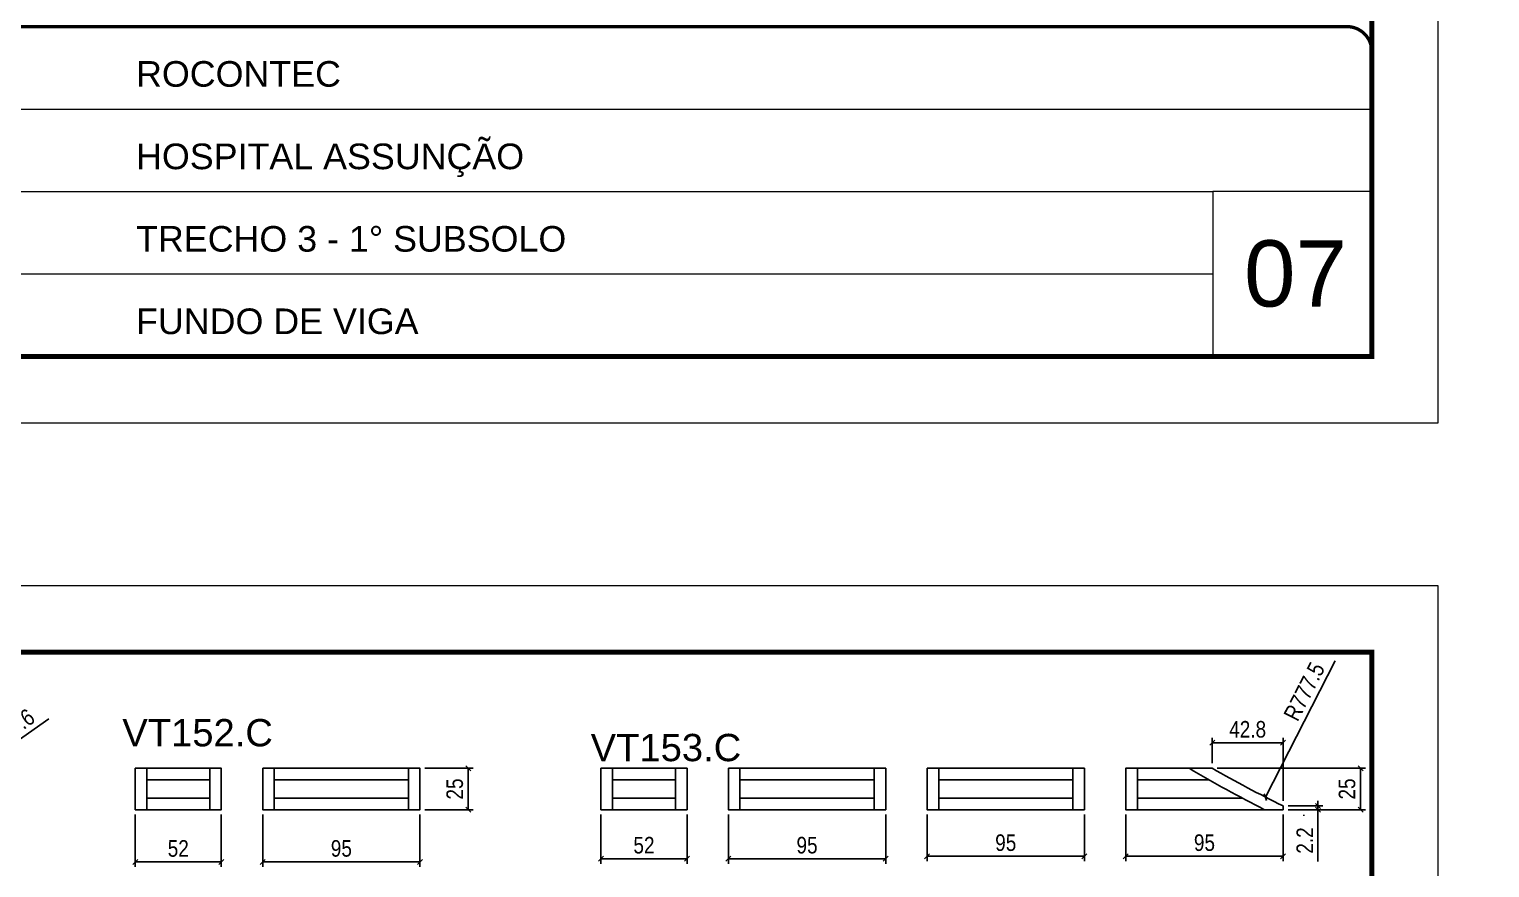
# Model space of a CAD drawing. Extents: x 2815 to 9069, y 548 to 5044.
# Drawn here: x 6633 to 7515, y 2576 to 3083 of the extents above; entities that cross this region are included whole.
import ezdxf

# ---------------------------------------------------------------- set-up
doc = ezdxf.new("R2010")
doc.units = 0
doc.linetypes.add('CONTINUO', pattern=[0])
doc.linetypes.add('DASHED', pattern=[0.75, 0.5, -0.25])
for name, color, linetype, lineweight in [('CARIMBO', 255, 'Continuous', 9), ('Escoras', 2, 'Continuous', 25), ('Folhas', 255, 'Continuous', 9), ('SARRAFO DE PRESSAO', 251, 'DASHED', 9)]:
    doc.layers.add(name, color=color, linetype=linetype, lineweight=lineweight)
for name, color, linetype in [('Cotas', 1, 'Continuous'), ('NOMENCLATURA', 7, 'Continuous'), ('Painéis', 200, 'Continuous'), ('SARR_2.2x7', 40, 'Continuous')]:
    doc.layers.add(name, color=color, linetype=linetype)
doc.styles.add('ARIAL', font='arial.ttf')
doc.styles.add('COTA TECNICA-50', font='techl___.ttf', dxfattribs={"height": 10})
doc.styles.get("Standard").update_dxf_attribs({"font": 'arial.ttf'})
doc.dimstyles.new('COTA PAINEL-50', dxfattribs={"dimtxt": 10, "dimasz": 3, "dimexe": 3, "dimexo": 3, "dimgap": 3, "dimtad": 1, "dimdec": 1, "dimzin": 12, "dimdsep": 46, "dimtxsty": 'COTA TECNICA-50', "dimblk1": 'OBLIQUE', "dimblk2": 'OBLIQUE', "dimsah": 1, "dimcen": 0.9, "dimclrd": 4, "dimclre": 4, "dimclrt": 240, "dimadec": 1, "dimazin": 3, "dimtfac": 1, "dimtdec": 1, "dimtmove": 0, "dimatfit": 3, "dimfxl": 1, "dimtolj": 1, "dimtzin": 12, "dimarcsym": 0})

# ---------------------------------------------------------------- blocks, each defined once
blk = doc.blocks.new('9999999999')
at = {"color": 30, "linetype": 'CONTINUO'}
for p, q in [((98564.56, 34379.64), (99583.98, 34379.64)), ((98564.56, 34329.83), (99487.98, 34329.83)), ((99583.98, 34329.83), (99487.98, 34329.83)), ((99487.98, 34329.83), (99487.98, 34230.21)), ((98564.56, 34280.02), (99487.98, 34280.02))]:
    blk.add_line(p, q, dxfattribs=at)
at = {"color": 30, "linetype": 'CONTINUO', "const_width": 2}
blk.add_lwpolyline([(99583.98, 34230.21), (99583.98, 34414.45, 0.414214), (99568.98, 34429.45), (98228.98, 34429.45, 0.414214), (98213.98, 34414.45), (98213.98, 34245.21, 0.414214), (98228.98, 34230.21), (99583.98, 34230.21)], format="xyb", dxfattribs=at)
at = {"layer": 'Folhas'}
blk.add_lwpolyline([(98138.98, 34190.21), (99623.98, 34190.21), (99623.98, 35240.21), (98138.98, 35240.21)], close=True, dxfattribs=at)
at = {"layer": 'Folhas', "color": 30, "const_width": 3}
blk.add_lwpolyline([(98213.98, 34230.21), (99583.98, 34230.21), (99583.98, 35200.21), (98213.98, 35200.21)], close=True, dxfattribs=at)
at = {"color": 7, "linetype": 'Continuous', "ltscale": 5, "style": 'ARIAL'}
for s, height, p in [('ROCONTEC', 15.483, (98837.68, 34393.13)), ('HOSPITAL ASSUNÇÃO', 15.4829, (98837.68, 34343.32)), ('TRECHO 3 - 1° SUBSOLO', 15.4829, (98837.68, 34293.51)), ('FUNDO DE VIGA', 15.4829, (98837.68, 34243.7))]:
    blk.add_text(s, height=height, dxfattribs=at).set_placement(p)
blk = doc.blocks.new('_Oblique')
at = {"color": 0, "linetype": 'ByBlock', "lineweight": -2}
blk.add_line((-0.5, -0.5), (0.5, 0.5), dxfattribs=at)
blk = doc.blocks.new('*D242')
at = {"layer": 'Cotas', "color": 4, "linetype": 'ByBlock', "lineweight": -2, "transparency": 16777216}
for p, q in [((6697.17, 2608.18), (6697.17, 2576.59)), ((6749.17, 2608.18), (6749.17, 2576.59)), ((6697.17, 2579.59), (6749.17, 2579.59))]:
    blk.add_line(p, q, dxfattribs=at)
at = {"layer": 'Defpoints', "color": 0, "linetype": 'ByBlock', "transparency": 16777216}
for p in [(6697.17, 2611.18), (6749.17, 2611.18), (6749.17, 2579.59)]:
    blk.add_point(p, dxfattribs=at)
at = {"layer": 'Cotas', "color": 4, "linetype": 'ByBlock', "lineweight": -2, "transparency": 16777216, "xscale": 3, "yscale": 3, "zscale": 3, "rotation": 180}
blk.add_blockref('_Oblique', (6697.17, 2579.59), dxfattribs=at)
at = {"layer": 'Cotas', "color": 4, "linetype": 'ByBlock', "lineweight": -2, "transparency": 16777216, "xscale": 3, "yscale": 3, "zscale": 3}
blk.add_blockref('_Oblique', (6749.17, 2579.59), dxfattribs=at)
at = {"layer": 'Cotas', "color": 240, "linetype": 'ByBlock', "transparency": 16777216, "insert": (6723.17, 2587.7), "char_height": 10, "attachment_point": 5, "style": 'COTA TECNICA-50'}
blk.add_mtext('\\A1;52', dxfattribs=at)
blk = doc.blocks.new('*D243')
at = {"layer": 'Cotas', "color": 4, "linetype": 'ByBlock', "lineweight": -2, "transparency": 16777216}
for p, q in [((6774.17, 2608.18), (6774.17, 2576.59)), ((6869.17, 2608.18), (6869.17, 2576.59)), ((6774.17, 2579.59), (6869.17, 2579.59))]:
    blk.add_line(p, q, dxfattribs=at)
at = {"layer": 'Defpoints', "color": 0, "linetype": 'ByBlock', "transparency": 16777216}
for p in [(6774.17, 2611.18), (6869.17, 2611.18), (6869.17, 2579.59)]:
    blk.add_point(p, dxfattribs=at)
at = {"layer": 'Cotas', "color": 4, "linetype": 'ByBlock', "lineweight": -2, "transparency": 16777216, "xscale": 3, "yscale": 3, "zscale": 3, "rotation": 180}
blk.add_blockref('_Oblique', (6774.17, 2579.59), dxfattribs=at)
at = {"layer": 'Cotas', "color": 4, "linetype": 'ByBlock', "lineweight": -2, "transparency": 16777216, "xscale": 3, "yscale": 3, "zscale": 3}
blk.add_blockref('_Oblique', (6869.17, 2579.59), dxfattribs=at)
at = {"layer": 'Cotas', "color": 240, "linetype": 'ByBlock', "transparency": 16777216, "insert": (6821.67, 2587.73), "char_height": 10, "attachment_point": 5, "style": 'COTA TECNICA-50'}
blk.add_mtext('\\A1;95', dxfattribs=at)
blk = doc.blocks.new('*D244')
at = {"layer": 'Cotas', "color": 4, "linetype": 'ByBlock', "lineweight": -2, "transparency": 16777216}
for p, q in [((6872.17, 2636.18), (6901.31, 2636.18)), ((6898.31, 2611.18), (6898.31, 2636.18)), ((6872.17, 2611.18), (6901.31, 2611.18))]:
    blk.add_line(p, q, dxfattribs=at)
at = {"layer": 'Defpoints', "color": 0, "linetype": 'ByBlock', "transparency": 16777216}
for p in [(6869.17, 2636.18), (6898.31, 2636.18), (6869.17, 2611.18)]:
    blk.add_point(p, dxfattribs=at)
at = {"layer": 'Cotas', "color": 4, "linetype": 'ByBlock', "lineweight": -2, "transparency": 16777216, "xscale": 3, "yscale": 3, "zscale": 3}
for p, rotation in [((6898.31, 2636.18), 90), ((6898.31, 2611.18), 270)]:
    blk.add_blockref('_Oblique', p, dxfattribs=dict(at, rotation=rotation))
at = {"layer": 'Cotas', "color": 240, "linetype": 'ByBlock', "transparency": 16777216, "insert": (6890.2, 2623.68), "char_height": 10, "attachment_point": 5, "rotation": 90, "style": 'COTA TECNICA-50'}
blk.add_mtext('\\A1;25', dxfattribs=at)
blk = doc.blocks.new('*D245')
at = {"layer": 'Cotas', "color": 4, "linetype": 'ByBlock', "lineweight": -2, "transparency": 16777216}
for p, q in [((6978.43, 2608.18), (6978.43, 2578.55)), ((7030.43, 2608.18), (7030.43, 2578.55)), ((6978.43, 2581.55), (7030.43, 2581.55))]:
    blk.add_line(p, q, dxfattribs=at)
at = {"layer": 'Defpoints', "color": 0, "linetype": 'ByBlock', "transparency": 16777216}
for p in [(6978.43, 2611.18), (7030.43, 2611.18), (7030.43, 2581.55)]:
    blk.add_point(p, dxfattribs=at)
at = {"layer": 'Cotas', "color": 4, "linetype": 'ByBlock', "lineweight": -2, "transparency": 16777216, "xscale": 3, "yscale": 3, "zscale": 3, "rotation": 180}
blk.add_blockref('_Oblique', (6978.43, 2581.55), dxfattribs=at)
at = {"layer": 'Cotas', "color": 4, "linetype": 'ByBlock', "lineweight": -2, "transparency": 16777216, "xscale": 3, "yscale": 3, "zscale": 3}
blk.add_blockref('_Oblique', (7030.43, 2581.55), dxfattribs=at)
at = {"layer": 'Cotas', "color": 240, "linetype": 'ByBlock', "transparency": 16777216, "insert": (7004.43, 2589.66), "char_height": 10, "attachment_point": 5, "style": 'COTA TECNICA-50'}
blk.add_mtext('\\A1;52', dxfattribs=at)
blk = doc.blocks.new('*D246')
at = {"layer": 'Cotas', "color": 4, "linetype": 'ByBlock', "lineweight": -2, "transparency": 16777216}
for p, q in [((7055.43, 2608.18), (7055.43, 2578.55)), ((7150.43, 2608.18), (7150.43, 2578.55)), ((7055.43, 2581.55), (7150.43, 2581.55))]:
    blk.add_line(p, q, dxfattribs=at)
at = {"layer": 'Defpoints', "color": 0, "linetype": 'ByBlock', "transparency": 16777216}
for p in [(7055.43, 2611.18), (7150.43, 2611.18), (7150.43, 2581.55)]:
    blk.add_point(p, dxfattribs=at)
at = {"layer": 'Cotas', "color": 4, "linetype": 'ByBlock', "lineweight": -2, "transparency": 16777216, "xscale": 3, "yscale": 3, "zscale": 3, "rotation": 180}
blk.add_blockref('_Oblique', (7055.43, 2581.55), dxfattribs=at)
at = {"layer": 'Cotas', "color": 4, "linetype": 'ByBlock', "lineweight": -2, "transparency": 16777216, "xscale": 3, "yscale": 3, "zscale": 3}
blk.add_blockref('_Oblique', (7150.43, 2581.55), dxfattribs=at)
at = {"layer": 'Cotas', "color": 240, "linetype": 'ByBlock', "transparency": 16777216, "insert": (7102.93, 2589.69), "char_height": 10, "attachment_point": 5, "style": 'COTA TECNICA-50'}
blk.add_mtext('\\A1;95', dxfattribs=at)
blk = doc.blocks.new('*D247')
at = {"layer": 'Cotas', "color": 4, "linetype": 'ByBlock', "lineweight": -2, "transparency": 16777216}
for p, q in [((7175.43, 2608.18), (7175.43, 2580.05)), ((7270.43, 2608.18), (7270.43, 2580.05)), ((7175.43, 2583.05), (7270.43, 2583.05))]:
    blk.add_line(p, q, dxfattribs=at)
at = {"layer": 'Defpoints', "color": 0, "linetype": 'ByBlock', "transparency": 16777216}
for p in [(7175.43, 2611.18), (7270.43, 2611.18), (7270.43, 2583.05)]:
    blk.add_point(p, dxfattribs=at)
at = {"layer": 'Cotas', "color": 4, "linetype": 'ByBlock', "lineweight": -2, "transparency": 16777216, "xscale": 3, "yscale": 3, "zscale": 3, "rotation": 180}
blk.add_blockref('_Oblique', (7175.43, 2583.05), dxfattribs=at)
at = {"layer": 'Cotas', "color": 4, "linetype": 'ByBlock', "lineweight": -2, "transparency": 16777216, "xscale": 3, "yscale": 3, "zscale": 3}
blk.add_blockref('_Oblique', (7270.43, 2583.05), dxfattribs=at)
at = {"layer": 'Cotas', "color": 240, "linetype": 'ByBlock', "transparency": 16777216, "insert": (7222.93, 2591.19), "char_height": 10, "attachment_point": 5, "style": 'COTA TECNICA-50'}
blk.add_mtext('\\A1;95', dxfattribs=at)
blk = doc.blocks.new('*D248')
at = {"layer": 'Cotas', "color": 4, "linetype": 'ByBlock', "lineweight": -2, "transparency": 16777216}
for p, q in [((7295.43, 2608.18), (7295.43, 2580.05)), ((7390.43, 2608.18), (7390.43, 2580.05)), ((7295.43, 2583.05), (7390.43, 2583.05))]:
    blk.add_line(p, q, dxfattribs=at)
at = {"layer": 'Defpoints', "color": 0, "linetype": 'ByBlock', "transparency": 16777216}
for p in [(7295.43, 2611.18), (7390.43, 2611.18), (7390.43, 2583.05)]:
    blk.add_point(p, dxfattribs=at)
at = {"layer": 'Cotas', "color": 4, "linetype": 'ByBlock', "lineweight": -2, "transparency": 16777216, "xscale": 3, "yscale": 3, "zscale": 3, "rotation": 180}
blk.add_blockref('_Oblique', (7295.43, 2583.05), dxfattribs=at)
at = {"layer": 'Cotas', "color": 4, "linetype": 'ByBlock', "lineweight": -2, "transparency": 16777216, "xscale": 3, "yscale": 3, "zscale": 3}
blk.add_blockref('_Oblique', (7390.43, 2583.05), dxfattribs=at)
at = {"layer": 'Cotas', "color": 240, "linetype": 'ByBlock', "transparency": 16777216, "insert": (7342.93, 2591.19), "char_height": 10, "attachment_point": 5, "style": 'COTA TECNICA-50'}
blk.add_mtext('\\A1;95', dxfattribs=at)
blk = doc.blocks.new('*D249')
at = {"layer": 'Cotas', "color": 4, "linetype": 'ByBlock', "lineweight": -2, "transparency": 16777216}
for p, q in [((7393.43, 2613.43), (7414.5, 2613.43)), ((7393.43, 2611.18), (7414.5, 2611.18)), ((7411.5, 2613.43), (7411.5, 2616.43)), ((7411.5, 2613.43), (7411.5, 2611.18)), ((7411.5, 2611.18), (7411.5, 2579.96))]:
    blk.add_line(p, q, dxfattribs=at)
at = {"layer": 'Defpoints', "color": 0, "linetype": 'ByBlock', "transparency": 16777216}
for p in [(7390.43, 2613.43), (7390.43, 2611.18), (7411.5, 2611.18)]:
    blk.add_point(p, dxfattribs=at)
at = {"layer": 'Cotas', "color": 4, "linetype": 'ByBlock', "lineweight": -2, "transparency": 16777216, "xscale": 3, "yscale": 3, "zscale": 3}
for p, rotation in [((7411.5, 2613.43), 270), ((7411.5, 2611.18), 90)]:
    blk.add_blockref('_Oblique', p, dxfattribs=dict(at, rotation=rotation))
at = {"layer": 'Cotas', "color": 240, "linetype": 'ByBlock', "transparency": 16777216, "insert": (7403.5, 2592.57), "char_height": 10, "attachment_point": 5, "rotation": 90, "style": 'COTA TECNICA-50'}
blk.add_mtext('\\A1;2.2', dxfattribs=at)
blk = doc.blocks.new('*D250')
at = {"layer": 'Cotas', "color": 4, "linetype": 'ByBlock', "lineweight": -2, "transparency": 16777216}
for p, q in [((7350.64, 2636.18), (7440.19, 2636.18)), ((7437.19, 2611.18), (7437.19, 2636.18)), ((7393.43, 2611.18), (7440.19, 2611.18))]:
    blk.add_line(p, q, dxfattribs=at)
at = {"layer": 'Defpoints', "color": 0, "linetype": 'ByBlock', "transparency": 16777216}
for p in [(7347.64, 2636.18), (7437.19, 2636.18), (7390.43, 2611.18)]:
    blk.add_point(p, dxfattribs=at)
at = {"layer": 'Cotas', "color": 4, "linetype": 'ByBlock', "lineweight": -2, "transparency": 16777216, "xscale": 3, "yscale": 3, "zscale": 3}
for p, rotation in [((7437.19, 2636.18), 90), ((7437.19, 2611.18), 270)]:
    blk.add_blockref('_Oblique', p, dxfattribs=dict(at, rotation=rotation))
at = {"layer": 'Cotas', "color": 240, "linetype": 'ByBlock', "transparency": 16777216, "insert": (7429.08, 2623.68), "char_height": 10, "attachment_point": 5, "rotation": 90, "style": 'COTA TECNICA-50'}
blk.add_mtext('\\A1;25', dxfattribs=at)
blk = doc.blocks.new('*D81')
at = {"layer": 'Cotas', "color": 4, "linetype": 'ByBlock', "lineweight": -2, "transparency": 16777216}
for p, q in [((7347.64, 2639.18), (7347.64, 2654.57)), ((7347.64, 2651.57), (7390.43, 2651.57)), ((7390.43, 2616.43), (7390.43, 2654.57))]:
    blk.add_line(p, q, dxfattribs=at)
at = {"layer": 'Defpoints', "color": 0, "linetype": 'ByBlock', "transparency": 16777216}
for p in [(7390.43, 2651.57), (7347.64, 2636.18), (7390.43, 2613.43)]:
    blk.add_point(p, dxfattribs=at)
at = {"layer": 'Cotas', "color": 4, "linetype": 'ByBlock', "lineweight": -2, "transparency": 16777216, "xscale": 3, "yscale": 3, "zscale": 3, "rotation": 180}
blk.add_blockref('_Oblique', (7347.64, 2651.57), dxfattribs=at)
at = {"layer": 'Cotas', "color": 4, "linetype": 'ByBlock', "lineweight": -2, "transparency": 16777216, "xscale": 3, "yscale": 3, "zscale": 3}
blk.add_blockref('_Oblique', (7390.43, 2651.57), dxfattribs=at)
at = {"layer": 'Cotas', "color": 240, "linetype": 'ByBlock', "transparency": 16777216, "insert": (7369.03, 2659.67), "char_height": 10, "attachment_point": 5, "style": 'COTA TECNICA-50'}
blk.add_mtext('\\A1;42.8', dxfattribs=at)
blk = doc.blocks.new('*D336')
at = {"layer": 'Defpoints', "color": 0, "linetype": 'ByBlock', "transparency": 16777216}
for p in [(7038.71, 2951.87), (6324.94, 2623.67)]:
    blk.add_point(p, dxfattribs=at)
at = {"layer": 'Escoras', "color": 4, "linetype": 'ByBlock', "lineweight": -2, "transparency": 16777216}
blk.add_line((6413.82, 2664.54), (6324.94, 2623.67), dxfattribs=at)
at = {"layer": 'Escoras', "color": 4, "linetype": 'ByBlock', "lineweight": -2, "transparency": 16777216, "xscale": 3, "yscale": 3, "zscale": 3, "rotation": 204.6931999896634}
blk.add_blockref('_Oblique', (6324.94, 2623.67), dxfattribs=at)
at = {"layer": 'Escoras', "color": 240, "linetype": 'ByBlock', "transparency": 16777216, "insert": (6387.35, 2661.32), "char_height": 10, "attachment_point": 5, "rotation": 24.6932, "style": 'COTA TECNICA-50'}
blk.add_mtext('\\A1;R785.6', dxfattribs=at)
blk = doc.blocks.new('*D337')
at = {"layer": 'Defpoints', "color": 0, "linetype": 'ByBlock', "transparency": 16777216}
for p in [(7224.17, 3073.4), (6581.58, 2621.45)]:
    blk.add_point(p, dxfattribs=at)
at = {"layer": 'Escoras', "color": 4, "linetype": 'ByBlock', "lineweight": -2, "transparency": 16777216}
blk.add_line((6645.03, 2666.08), (6581.58, 2621.45), dxfattribs=at)
at = {"layer": 'Escoras', "color": 4, "linetype": 'ByBlock', "lineweight": -2, "transparency": 16777216, "xscale": 3, "yscale": 3, "zscale": 3, "rotation": 215.1195541582081}
blk.add_blockref('_Oblique', (6581.58, 2621.45), dxfattribs=at)
at = {"layer": 'Escoras', "color": 240, "linetype": 'ByBlock', "transparency": 16777216, "insert": (6619.58, 2658.12), "char_height": 10, "attachment_point": 5, "rotation": 35.11955, "style": 'COTA TECNICA-50'}
blk.add_mtext('\\A1;R785.6', dxfattribs=at)
blk = doc.blocks.new('*D148')
at = {"layer": 'Defpoints', "color": 0, "linetype": 'ByBlock', "transparency": 16777216}
for p in [(7733.9, 3310.91), (7379.73, 2618.8)]:
    blk.add_point(p, dxfattribs=at)
at = {"layer": 'Escoras', "color": 4, "linetype": 'ByBlock', "lineweight": -2, "transparency": 16777216}
blk.add_line((7421.83, 2701.08), (7379.73, 2618.8), dxfattribs=at)
at = {"layer": 'Escoras', "color": 4, "linetype": 'ByBlock', "lineweight": -2, "transparency": 16777216, "xscale": 3, "yscale": 3, "zscale": 3, "rotation": 242.8997000150912}
blk.add_blockref('_Oblique', (7379.73, 2618.8), dxfattribs=at)
at = {"layer": 'Escoras', "color": 240, "linetype": 'ByBlock', "transparency": 16777216, "insert": (7403.23, 2682.53), "char_height": 10, "attachment_point": 5, "rotation": 62.8997, "style": 'COTA TECNICA-50'}
blk.add_mtext('\\A1;R777.5', dxfattribs=at)
blk = doc.blocks.new('*D153')
at = {"layer": 'Defpoints', "color": 0, "linetype": 'ByBlock', "transparency": 16777216}
for p in [(6866.61, 3243.72), (6700.1, 2484.3)]:
    blk.add_point(p, dxfattribs=at)
at = {"layer": 'Escoras', "color": 4, "linetype": 'ByBlock', "lineweight": -2, "transparency": 16777216}
blk.add_line((6712.09, 2538.98), (6700.1, 2484.3), dxfattribs=at)
at = {"layer": 'Escoras', "color": 4, "linetype": 'ByBlock', "lineweight": -2, "transparency": 16777216, "xscale": 3, "yscale": 3, "zscale": 3, "rotation": 257.6337825742483}
blk.add_blockref('_Oblique', (6700.1, 2484.3), dxfattribs=at)
at = {"layer": 'Escoras', "color": 240, "linetype": 'ByBlock', "transparency": 16777216, "insert": (6698.82, 2516.3), "char_height": 10, "attachment_point": 5, "rotation": 77.63378, "style": 'COTA TECNICA-50'}
blk.add_mtext('\\A1;R777.5', dxfattribs=at)

msp = doc.modelspace()

# ---------------------------------------------------------------- linework, layer by layer
at = {"layer": 'Painéis', "linetype": 'Continuous'}
for p, q in [((6978.43, 2636.18), (7030.43, 2636.18)), ((7055.43, 2636.18), (7150.43, 2636.18)), ((7270.43, 2636.18), (7175.43, 2636.18)), ((7295.43, 2636.18), (7347.64, 2636.18)), ((6978.43, 2611.18), (7030.43, 2611.18)), ((7055.43, 2611.18), (7150.43, 2611.18)), ((7175.43, 2611.18), (7270.43, 2611.18)), ((7295.43, 2611.18), (7390.43, 2611.18)), ((7402.93, 2607.41), (7402.93, 2608.05))]:
    msp.add_line(p, q, dxfattribs=at)
for points in [[(6697.17, 2636.18), (6749.17, 2636.18), (6749.17, 2611.18), (6697.17, 2611.18)], [(6774.17, 2636.18), (6869.17, 2636.18), (6869.17, 2611.18), (6774.17, 2611.18)], [(6978.43, 2636.18), (7030.43, 2636.18), (7030.43, 2611.18), (6978.43, 2611.18)], [(7055.43, 2636.18), (7150.43, 2636.18), (7150.43, 2611.18), (7055.43, 2611.18)], [(7175.44, 2636.2), (7270.43, 2636.2), (7270.43, 2611.18), (7175.44, 2611.18)]]:
    msp.add_lwpolyline(points, close=True, dxfattribs=at)
msp.add_lwpolyline([(7390.43, 2613.43), (7390.43, 2611.18), (7295.43, 2611.18), (7295.43, 2636.18), (7347.64, 2636.18)], dxfattribs=at)
msp.add_arc((7733.9, 3310.91), 777.47, 240.2103, 243.78186, dxfattribs=at)
at = {"layer": 'SARR_2.2x7', "linetype": 'Continuous'}
for p, q in [((6704.17, 2636.18), (6704.17, 2611.18)), ((6704.17, 2629.18), (6742.17, 2629.18)), ((6742.17, 2636.18), (6742.17, 2611.18)), ((6781.17, 2636.18), (6781.17, 2611.18)), ((6781.17, 2629.18), (6862.17, 2629.18)), ((6862.17, 2636.18), (6862.17, 2611.18)), ((6985.43, 2636.18), (6985.43, 2611.18)), ((6985.43, 2629.18), (7023.43, 2629.18)), ((7023.43, 2636.18), (7023.43, 2611.18)), ((7062.43, 2636.18), (7062.43, 2611.18)), ((7062.43, 2629.18), (7143.43, 2629.18)), ((7143.43, 2636.18), (7143.43, 2611.18)), ((7182.44, 2636.18), (7182.44, 2611.18)), ((7182.44, 2629.18), (7263.43, 2629.18)), ((7263.43, 2636.2), (7263.43, 2611.18)), ((7302.43, 2636.18), (7302.43, 2611.18)), ((7302.43, 2629.18), (7345.79, 2629.18)), ((6742.17, 2618.18), (6704.17, 2618.18)), ((6862.17, 2618.18), (6781.17, 2618.18)), ((7023.43, 2618.18), (6985.43, 2618.18)), ((7143.43, 2618.18), (7062.43, 2618.18)), ((7263.43, 2618.18), (7182.44, 2618.18)), ((7365.78, 2618.18), (7302.43, 2618.18))]:
    msp.add_line(p, q, dxfattribs=at)
msp.add_arc((7733.9, 3310.91), 784.47, 239.32901, 243.12305, dxfattribs=at)

# ---------------------------------------------------------------- block references
at = {"layer": 'SARRAFO DE PRESSAO', "color": 6, "linetype": 'ByBlock'}
for p in [(-92139.99, -31345.27), (-92139.99, -32493.85)]:
    msp.add_blockref('9999999999', p, dxfattribs=at)

# ---------------------------------------------------------------- texts
at = {"layer": 'CARIMBO', "style": 'ARIAL'}
msp.add_text('07', height=40, dxfattribs=at).set_placement((7366.85, 2915.08))
at = {"layer": 'NOMENCLATURA', "linetype": 'Continuous'}
for s, p in [('VT152.C', (6689.39, 2649.43)), ('VT153.C', (6972.23, 2640.47))]:
    msp.add_text(s, height=16.5, dxfattribs=at).set_placement(p)

# ---------------------------------------------------------------- dimensions: what is measured, and where the dimension line sits
at = {"layer": 'Cotas', "linetype": 'ByBlock'}
for base, p1, p2, picture, middle in [((7390.43, 2651.57), (7347.64, 2636.18), (7390.43, 2613.43), '*D81', (7369.03, 2659.67)), ((6749.17, 2579.59), (6697.17, 2611.18), (6749.17, 2611.18), '*D242', (6723.17, 2587.7)), ((6869.17, 2579.59), (6774.17, 2611.18), (6869.17, 2611.18), '*D243', (6821.67, 2587.73)), ((7030.43, 2581.55), (6978.43, 2611.18), (7030.43, 2611.18), '*D245', (7004.43, 2589.66)), ((7150.43, 2581.55), (7055.43, 2611.18), (7150.43, 2611.18), '*D246', (7102.93, 2589.69)), ((7270.43, 2583.05), (7175.43, 2611.18), (7270.43, 2611.18), '*D247', (7222.93, 2591.19)), ((7390.43, 2583.05), (7295.43, 2611.18), (7390.43, 2611.18), '*D248', (7342.93, 2591.19))]:
    dim = msp.add_linear_dim(base=base, p1=p1, p2=p2, dimstyle='COTA PAINEL-50', override={"dimarcsym": 1}, dxfattribs=at)
    dim.commit()
    dim.dimension.update_dxf_attribs({"geometry": picture, "text_midpoint": middle})
for base, p1, p2, picture, middle in [((6898.31, 2636.18), (6869.17, 2611.18), (6869.17, 2636.18), '*D244', (6890.2, 2623.68)), ((7437.19, 2636.18), (7390.43, 2611.18), (7347.64, 2636.18), '*D250', (7429.08, 2623.68)), ((7411.4999, 2611.1824), (7390.4255, 2613.4308), (7390.4255, 2611.1824), '*D249', (7403.4999, 2592.5698))]:
    dim = msp.add_linear_dim(base=base, p1=p1, p2=p2, angle=90, dimstyle='COTA PAINEL-50', override={"dimarcsym": 1}, dxfattribs=at)
    dim.commit()
    dim.dimension.update_dxf_attribs({"geometry": picture, "text_midpoint": middle})
at = {"layer": 'Escoras', "linetype": 'ByBlock'}
for center, mpoint, picture, middle in [((7733.9, 3310.91), (7379.73, 2618.8), '*D148', (7410.45, 2678.83)), ((6866.61, 3243.72), (6700.1, 2484.3), '*D153', (6706.74, 2514.57)), ((7224.17, 3073.4), (6581.58, 2621.45), '*D337', (6624.26, 2651.47)), ((7038.71, 2951.87), (6324.94, 2623.67), '*D336', (6390.75, 2653.93))]:
    dim = msp.add_radius_dim(center=center, mpoint=mpoint, dimstyle='COTA PAINEL-50', override={"dimarcsym": 1}, dxfattribs=at)
    dim.commit()
    dim.dimension.update_dxf_attribs({"geometry": picture, "text_midpoint": middle, "dimtype": 164})

doc.saveas('drawing.dxf')
